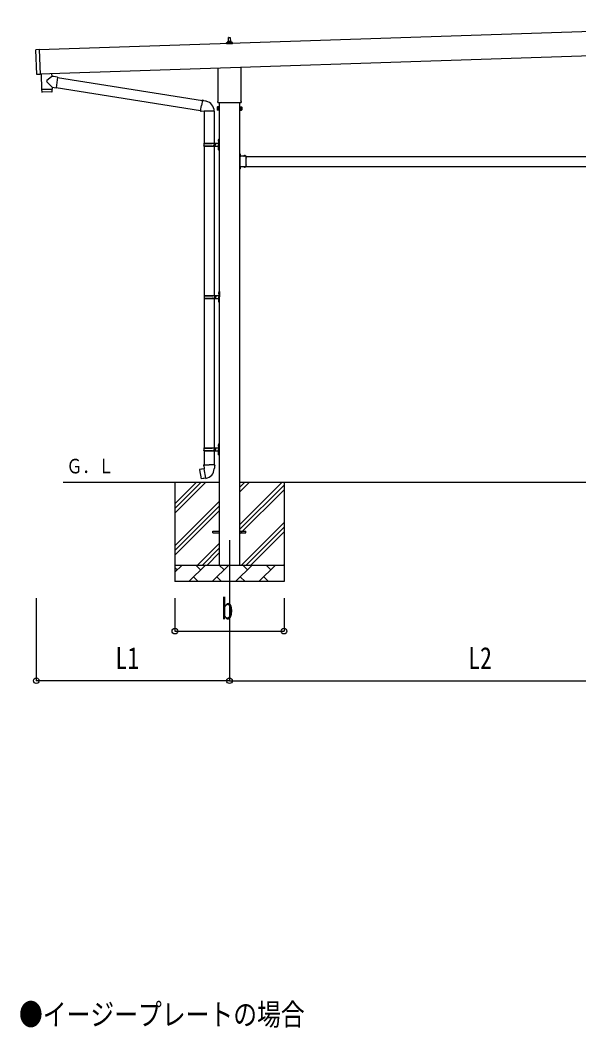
# Model space of a CAD drawing. Units: millimetres, scale not verified. Extents: x -16820 to 16820, y -11880 to 11880.
# Drawn here: x -4651 to -1271, y -5487 to 612 of the extents above; entities that cross this region are included whole.
import ezdxf
from ezdxf.enums import TextEntityAlignment as Align

# ---------------------------------------------------------------- set-up
doc = ezdxf.new("R2010")
doc.units = ezdxf.units.MM
doc.header["$LTSCALE"] = 50
for name, color, linetype in [('0-2_USER1', 3, 'Continuous'), ('0-4_YKK_12', 2, 'Continuous'), ('0-5_YKK_13', 4, 'Continuous'), ('0-6_YKK_A1', 4, 'Continuous'), ('0-7_YKK_D', 6, 'Continuous')]:
    doc.layers.add(name, color=color, linetype=linetype)
doc.styles.add('ＭＳ ゴシック', font='')
doc.styles.get('ＭＳ ゴシック').set_extended_font_data('MS Gothic')

msp = doc.modelspace()

# ---------------------------------------------------------------- linework, layer by layer
at = {"layer": '0-4_YKK_12'}
msp.add_line((-3384.95, -2536.37), (-3384.95, -3036.37), dxfattribs=at)
at = {"layer": '0-5_YKK_13'}
for p, q in [((-3390.95, 482.89), (-3390.22, 506.42)), ((-3389.22, 507.39), (-3380.67, 507.39)), ((-3379.67, 506.42), (-3378.95, 482.89)), ((-4551.15, 283.6), (-4556.08, 431.51)), ((-4536.13, 433.18), (-4555.12, 432.55)), ((-3403.2, 467.39), (-3403.2, 475.11)), ((-3366.7, 467.39), (-3403.2, 467.39)), ((-3402.81, 475.89), (-3367.08, 475.89)), ((-3402.43, 476.08), (-3395.71, 477.71)), ((-3395.33, 477.89), (-3374.56, 477.89)), ((-3394.95, 478.68), (-3394.95, 482.89)), ((-3393.95, 482.89), (-3375.95, 482.89)), ((-3374.95, 478.68), (-3374.95, 482.89)), ((-3367.46, 476.08), (-3374.18, 477.71)), ((-3366.7, 467.39), (-3366.7, 475.11)), ((-3453.25, 123.4), (-3453.25, 322.92)), ((-3316.65, 327.47), (-3316.65, 123.4)), ((-4460.66, 289.2), (-4460.06, 271.01)), ((-4424.46, 265.95), (-4433.42, 202.89)), ((-4424.72, 264.13), (-3548.82, 124.67)), ((-4521.43, 191.23), (-4520.77, 178.19)), ((-4516.97, 192.38), (-4516.92, 191.38)), ((-4457.9, 206.37), (-4489.4, 238.88)), ((-4462, 194.21), (-4461.98, 193.21)), ((-4457.9, 206.37), (-4433.42, 202.89)), ((-4457.9, 206.37), (-4457.5, 194.36)), ((-4433.16, 204.71), (-3559.24, 65.57)), ((-4460.16, 177.26), (-4517.67, 175.34)), ((-3548.5, 126.49), (-3554.03, 95.12)), ((-3548.5, 126.49), (-3547.35, 128.47)), ((-3547.35, 128.47), (-3543.79, 127.84)), ((-3543.79, 127.84), (-3543.38, 125.49)), ((-3528.86, 122.67), (-3527.18, 121.04)), ((-3559.56, 63.75), (-3554.03, 95.12)), ((-3559.56, 63.75), (-3559.16, 61.5)), ((-3559.56, 63.75), (-3554.41, 62.94)), ((-3559.16, 61.5), (-3555.6, 60.87)), ((-3555.6, 60.87), (-3554.41, 62.94)), ((-3554.41, 62.94), (-3539.8, 60.63)), ((-3539.8, 60.63), (-3537.6, 61.61)), ((-3477.3, 61.21), (-3538.48, 61.21)), ((-3537.45, 61.21), (-3537.45, -132.37)), ((-3527.18, 121.04), (-3525.06, 120.59)), ((-3477.45, 61.21), (-3477.45, -132.37)), ((-3458.95, 85.13), (-3458.19, 86.45)), ((-3458.95, 85.13), (-3458.95, 68.13)), ((-3458.95, 68.13), (-3458.19, 66.82)), ((-3451.95, 81.54), (-3458.19, 81.54)), ((-3451.95, 71.72), (-3458.19, 71.72)), ((-3451.95, 66.82), (-3458.19, 66.82)), ((-3454.95, 114.63), (-3454.95, 120.13)), ((-3317.01, 111.13), (-3452.88, 111.13)), ((-3449.45, 67.43), (-3451.95, 67.43)), ((-3320.45, 67.43), (-3317.95, 67.43)), ((-3317.95, 81.54), (-3311.71, 81.54)), ((-3317.95, 71.72), (-3311.71, 71.72)), ((-3317.95, 66.82), (-3311.71, 66.82)), ((-3314.95, 120.13), (-3314.95, 114.63)), ((-3310.95, 85.13), (-3311.71, 86.45)), ((-3310.95, 68.13), (-3311.71, 66.82)), ((-3310.95, 85.13), (-3310.95, 68.13)), ((-3453.75, -115.22), (-3451.7, -116.22)), ((-3452.48, -113.22), (-3451.85, -113.22)), ((-3452.48, -113.22), (-3452.48, -121.52)), ((-3452.48, -121.52), (-3451.85, -121.52)), ((-3451.85, -113.22), (-3451.85, -121.52)), ((-3451.85, -113.22), (-3451.45, -113.62)), ((-3451.85, -121.52), (-3451.45, -121.12)), ((-3451.7, -116.22), (-3451.09, -117.37)), ((-3451.45, -109.37), (-3448.45, -107.87)), ((-3451.45, -109.37), (-3451.45, -141.37)), ((-3451.45, -113.62), (-3451.45, -121.12)), ((-3448.45, -107.87), (-3448.45, -141.37)), ((-3448.45, -107.87), (-3447.45, -107.87)), ((-3447.45, -107.87), (-3447.45, -141.37)), ((-3540.45, -134.37), (-3490.11, -134.37)), ((-3540.45, -148.37), (-3490.11, -148.37)), ((-3539.45, -132.37), (-3453.45, -132.37)), ((-3539.45, -132.37), (-3539.45, -134.37)), ((-3539.45, -150.37), (-3539.45, -148.37)), ((-3539.45, -150.37), (-3453.45, -150.37)), ((-3537.45, -150.37), (-3537.45, -1054.87)), ((-3480.45, -132.37), (-3480.45, -136.87)), ((-3480.45, -136.87), (-3478.45, -136.87)), ((-3480.45, -150.37), (-3480.45, -145.87)), ((-3480.45, -145.87), (-3478.45, -145.87)), ((-3478.45, -136.87), (-3478.45, -141.37)), ((-3478.45, -145.87), (-3478.45, -141.37)), ((-3477.45, -150.37), (-3477.45, -1054.87)), ((-3472.45, -132.37), (-3472.45, -141.37)), ((-3472.45, -136.87), (-3469.45, -136.87)), ((-3472.45, -150.37), (-3472.45, -141.37)), ((-3472.45, -145.87), (-3469.45, -145.87)), ((-3469.45, -136.87), (-3469.45, -141.37)), ((-3469.45, -145.87), (-3469.45, -141.37)), ((-3453.75, -163.22), (-3451.7, -164.22)), ((-3452.48, -161.22), (-3451.85, -161.22)), ((-3452.48, -161.22), (-3452.48, -169.52)), ((-3452.48, -169.52), (-3451.85, -169.52)), ((-3451.85, -161.22), (-3451.85, -169.52)), ((-3451.85, -161.22), (-3451.45, -161.62)), ((-3451.85, -169.52), (-3451.45, -169.12)), ((-3451.7, -164.22), (-3451.09, -165.37)), ((-3451.45, -173.37), (-3451.45, -141.37)), ((-3451.45, -161.62), (-3451.45, -169.12)), ((-3451.45, -173.37), (-3448.45, -174.87)), ((-3448.45, -174.87), (-3448.45, -141.37)), ((-3448.45, -174.87), (-3447.45, -174.87)), ((-3447.45, -174.87), (-3447.45, -141.37)), ((-3320.85, -195.87), (-3322.45, -195.87)), ((-3322.45, -200.37), (-3320.85, -200.37)), ((-3320.85, -201.37), (-3322.45, -201.37)), ((-3316.75, -203.37), (-3322.45, -203.37)), ((-3320.85, -205.37), (-3322.45, -205.37)), ((-3322.45, -206.37), (-3320.85, -206.37)), ((-3320.85, -212.83), (-3320.85, -195.87)), ((-3320.85, -199.33), (-3320.85, -207.4)), ((-3320.85, -202.24), (-3318.19, -200.92)), ((-3320.85, -204.49), (-3318.19, -205.82)), ((-3284.45, -211.27), (-3320.85, -211.27)), ((-3320.45, -212.87), (-3317.45, -212.87)), ((-3320.45, -221.65), (-3320.45, -214.87)), ((-3320.45, -263.65), (-3320.45, -223.08)), ((-3319.99, -198.63), (-3320.15, -198.63)), ((-3319.99, -208.1), (-3320.15, -208.1)), ((-3297.18, -210.41), (-3297.18, -210.57)), ((-3288.41, -211.27), (-3296.48, -211.27)), ((-3293.57, -211.27), (-3294.9, -208.61)), ((-3291.32, -211.27), (-3290, -208.61)), ((-3287.71, -210.41), (-3287.71, -210.57)), ((-3284.45, -221.65), (-3284.45, -211.27)), ((-3284.45, -263.65), (-3284.45, -223.08)), ((-3320.85, -281.37), (-3322.45, -281.37)), ((-3320.85, -285.37), (-3322.45, -285.37)), ((-3320.85, -290.87), (-3322.45, -290.87)), ((-3320.85, -290.87), (-3320.85, -273.91)), ((-3284.45, -275.47), (-3320.85, -275.47)), ((-3320.85, -279.33), (-3320.85, -287.4)), ((-3320.85, -282.24), (-3318.19, -280.92)), ((-3320.85, -284.49), (-3318.19, -285.82)), ((-3320.45, -271.87), (-3320.45, -265.08)), ((-3317.45, -273.87), (-3320.45, -273.87)), ((-3319.99, -278.63), (-3320.15, -278.63)), ((-3319.99, -288.1), (-3320.15, -288.1)), ((-3297.18, -276.33), (-3297.18, -276.17)), ((-3288.41, -275.47), (-3296.48, -275.47)), ((-3293.57, -275.47), (-3294.9, -278.12)), ((-3291.32, -275.47), (-3290, -278.12)), ((-3287.71, -276.33), (-3287.71, -276.17)), ((-3284.45, -275.47), (-3284.45, -265.08)), ((-3449.98, -1035.72), (-3449.35, -1035.72)), ((-3449.98, -1035.72), (-3449.98, -1044.02)), ((-3449.35, -1035.72), (-3449.35, -1044.02)), ((-3449.35, -1035.72), (-3448.95, -1036.12)), ((-3448.95, -1031.87), (-3445.95, -1030.37)), ((-3448.95, -1031.87), (-3448.95, -1063.87)), ((-3448.95, -1036.12), (-3448.95, -1043.62)), ((-3445.95, -1030.37), (-3445.95, -1063.87)), ((-3445.95, -1030.37), (-3444.95, -1030.37)), ((-3444.95, -1030.37), (-3444.95, -1063.87)), ((-3537.95, -1056.87), (-3487.61, -1056.87)), ((-3537.95, -1070.87), (-3487.61, -1070.87)), ((-3537.45, -1072.86), (-3537.45, -1977.37)), ((-3536.95, -1054.87), (-3450.95, -1054.87)), ((-3536.95, -1054.87), (-3536.95, -1056.87)), ((-3536.95, -1072.87), (-3536.95, -1070.87)), ((-3536.95, -1072.87), (-3450.95, -1072.87)), ((-3477.95, -1054.87), (-3477.95, -1059.37)), ((-3477.95, -1059.37), (-3475.95, -1059.37)), ((-3477.95, -1072.87), (-3477.95, -1068.37)), ((-3477.95, -1068.37), (-3475.95, -1068.37)), ((-3477.45, -1072.86), (-3477.45, -1977.37)), ((-3475.95, -1059.37), (-3475.95, -1063.87)), ((-3475.95, -1068.37), (-3475.95, -1063.87)), ((-3469.95, -1054.87), (-3469.95, -1063.87)), ((-3469.95, -1059.37), (-3466.95, -1059.37)), ((-3469.95, -1072.87), (-3469.95, -1063.87)), ((-3469.95, -1068.37), (-3466.95, -1068.37)), ((-3466.95, -1059.37), (-3466.95, -1063.87)), ((-3466.95, -1068.37), (-3466.95, -1063.87)), ((-3451.25, -1037.72), (-3449.2, -1038.72)), ((-3451.25, -1085.72), (-3449.2, -1086.72)), ((-3449.98, -1044.02), (-3449.35, -1044.02)), ((-3449.98, -1083.72), (-3449.35, -1083.72)), ((-3449.98, -1083.72), (-3449.98, -1092.02)), ((-3449.98, -1092.02), (-3449.35, -1092.02)), ((-3449.35, -1044.02), (-3448.95, -1043.62)), ((-3449.35, -1083.72), (-3449.35, -1092.02)), ((-3449.35, -1083.72), (-3448.95, -1084.12)), ((-3449.35, -1092.02), (-3448.95, -1091.62)), ((-3449.2, -1038.72), (-3448.59, -1039.87)), ((-3449.2, -1086.72), (-3448.59, -1087.87)), ((-3448.95, -1095.87), (-3448.95, -1063.87)), ((-3448.95, -1084.12), (-3448.95, -1091.62)), ((-3448.95, -1095.87), (-3445.95, -1097.37)), ((-3445.95, -1097.37), (-3445.95, -1063.87)), ((-3445.95, -1097.37), (-3444.95, -1097.37)), ((-3444.95, -1097.37), (-3444.95, -1063.87)), ((-3540.45, -1979.37), (-3490.11, -1979.37)), ((-3540.45, -1993.37), (-3490.11, -1993.37)), ((-3539.45, -1977.37), (-3453.45, -1977.37)), ((-3539.45, -1977.37), (-3539.45, -1979.37)), ((-3539.45, -1995.37), (-3539.45, -1993.37)), ((-3539.45, -1995.37), (-3453.45, -1995.37)), ((-3537.45, -1995.37), (-3537.45, -2080.29)), ((-3480.45, -1977.37), (-3480.45, -1981.87)), ((-3480.45, -1981.87), (-3478.45, -1981.87)), ((-3480.45, -1995.37), (-3480.45, -1990.87)), ((-3480.45, -1990.87), (-3478.45, -1990.87)), ((-3478.45, -1981.87), (-3478.45, -1986.37)), ((-3478.45, -1990.87), (-3478.45, -1986.37)), ((-3477.45, -1995.37), (-3477.45, -2080.29)), ((-3472.45, -1977.37), (-3472.45, -1986.37)), ((-3472.45, -1981.87), (-3469.45, -1981.87)), ((-3472.45, -1995.37), (-3472.45, -1986.37)), ((-3472.45, -1990.87), (-3469.45, -1990.87)), ((-3469.45, -1981.87), (-3469.45, -1986.37)), ((-3469.45, -1990.87), (-3469.45, -1986.37)), ((-3453.75, -1960.22), (-3451.7, -1961.22)), ((-3453.75, -2008.22), (-3451.7, -2009.22)), ((-3452.48, -1958.22), (-3451.85, -1958.22)), ((-3452.48, -1958.22), (-3452.48, -1966.52)), ((-3452.48, -1966.52), (-3451.85, -1966.52)), ((-3452.48, -2006.22), (-3451.85, -2006.22)), ((-3452.48, -2006.22), (-3452.48, -2014.52)), ((-3451.85, -1958.22), (-3451.85, -1966.52)), ((-3451.85, -1958.22), (-3451.45, -1958.62)), ((-3451.85, -1966.52), (-3451.45, -1966.12)), ((-3451.85, -2006.22), (-3451.85, -2014.52)), ((-3451.85, -2006.22), (-3451.45, -2006.62)), ((-3451.7, -1961.22), (-3451.09, -1962.37)), ((-3451.7, -2009.22), (-3451.09, -2010.37)), ((-3451.45, -1954.37), (-3448.45, -1952.87)), ((-3451.45, -1954.37), (-3451.45, -1986.37)), ((-3451.45, -1958.62), (-3451.45, -1966.12)), ((-3451.45, -2018.37), (-3451.45, -1986.37)), ((-3451.45, -2006.62), (-3451.45, -2014.12)), ((-3448.45, -1952.87), (-3448.45, -1986.37)), ((-3448.45, -1952.87), (-3447.45, -1952.87)), ((-3448.45, -2019.87), (-3448.45, -1986.37)), ((-3447.45, -1952.87), (-3447.45, -1986.37)), ((-3447.45, -2019.87), (-3447.45, -1986.37)), ((-3452.48, -2014.52), (-3451.85, -2014.52)), ((-3451.85, -2014.52), (-3451.45, -2014.12)), ((-3451.45, -2018.37), (-3448.45, -2019.87)), ((-3448.45, -2019.87), (-3447.45, -2019.87)), ((-3565.91, -2108.75), (-3566.72, -2109.92)), ((-3566.72, -2109.92), (-3557.1, -2164.47)), ((-3538.04, -2103.5), (-3565.91, -2108.75)), ((-3553.17, -2106.14), (-3553.38, -2106.39)), ((-3539.3, -2080.29), (-3541.45, -2081.08)), ((-3541.45, -2081.08), (-3541.45, -2084.69)), ((-3541.45, -2084.69), (-3539.21, -2085.51)), ((-3539.3, -2080.29), (-3507.45, -2080.29)), ((-3539.3, -2080.29), (-3539.21, -2085.51)), ((-3539.21, -2085.51), (-3538.95, -2100.29)), ((-3538.95, -2100.29), (-3537.6, -2102.29)), ((-3527.68, -2160.79), (-3537.82, -2103.32)), ((-3537.79, -2102.5), (-3537.79, -2103.2)), ((-3537.6, -2102.29), (-3537.63, -2102.3)), ((-3475.6, -2080.29), (-3507.45, -2080.29)), ((-3477.26, -2102.24), (-3477.33, -2104.4)), ((-3475.95, -2100.29), (-3477.26, -2102.24)), ((-3473.45, -2084.69), (-3475.69, -2085.51)), ((-3475.6, -2080.29), (-3473.45, -2081.08)), ((-3473.45, -2081.08), (-3473.45, -2084.69)), ((-3543.07, -2163.39), (-3543.35, -2163.23)), ((-3527.38, -2161.56), (-3527.62, -2160.89)), ((-3484.95, -2481.87), (-3447.45, -2481.87)), ((-3484.95, -2490.87), (-3484.95, -2481.87)), ((-3484.95, -2490.87), (-3447.45, -2490.87)), ((-3322.45, -2481.87), (-3284.95, -2481.87)), ((-3322.45, -2490.87), (-3284.95, -2490.87)), ((-3284.95, -2490.87), (-3284.95, -2481.87))]:
    msp.add_line(p, q, dxfattribs=at)
for points in [[(-4536.13, 433.18), (-4531.13, 283.26), (-4550.12, 282.63)], [(-4524.63, 287.06), (-4521.47, 192.23), (-4457.5, 194.36)], [(-4460.06, 271.01), (-4462.15, 269.24), (-4489.36, 246.21)], [(-4424.46, 265.95), (-4450.37, 269.64), (-4460.06, 271.01)], [(-4457.26, 180.31), (-4457.47, 193.36), (-4521.43, 191.23)], [(-3548.5, 126.49), (-3543.38, 125.49), (-3528.86, 122.67)], [(-3451.95, 66.82), (-3451.95, 86.45), (-3458.19, 86.45)], [(-3451.95, 67.43), (-3451.95, 85.83), (-3449.45, 85.83)], [(-3317.95, 67.43), (-3317.95, 85.83), (-3320.45, 85.83)], [(-3317.95, 66.82), (-3317.95, 86.45), (-3311.71, 86.45)], [(-3453.75, -119.52), (-3451.7, -118.52), (-3451.09, -117.37)], [(-3453.75, -167.52), (-3451.7, -166.52), (-3451.09, -165.37)], [(-3322.45, -210.87), (-3322.45, -204.87), (-3322.45, -201.87), (-3322.45, -195.87)], [(-3320.45, -214.87), (-3317.45, -214.87), (-3317.45, -211.27)], [(-3322.45, -290.87), (-3322.45, -284.87), (-3322.45, -281.87), (-3322.45, -275.87)], [(-3320.45, -271.87), (-3317.45, -271.87), (-3317.45, -275.47)], [(-3451.25, -1042.02), (-3449.2, -1041.02), (-3448.59, -1039.87)], [(-3451.25, -1090.02), (-3449.2, -1089.02), (-3448.59, -1087.87)], [(-3453.75, -1964.52), (-3451.7, -1963.52), (-3451.09, -1962.37)], [(-3453.75, -2012.52), (-3451.7, -2011.52), (-3451.09, -2010.37)], [(-3550.92, -2105.92), (-3551.2, -2105.77), (-3553.17, -2106.14)], [(-3475.6, -2080.29), (-3475.69, -2085.51), (-3475.95, -2100.29)], [(-3527.95, -2160.7), (-3555.94, -2165.3), (-3557.1, -2164.47)], [(-3540.89, -2162.82), (-3541.1, -2163.06), (-3543.07, -2163.39)]]:
    msp.add_lwpolyline(points, dxfattribs=at)
for points in [[(-3449.45, 66.13), (-3449.45, 87.13), (-3447.45, 87.13), (-3447.45, 66.13)], [(-3320.45, 66.13), (-3320.45, 87.13), (-3322.45, 87.13), (-3322.45, 66.13)]]:
    msp.add_lwpolyline(points, close=True, dxfattribs=at)
for centre, radius, start, end in [((-3389.22, 506.39), 1, 90, 178.60509), ((-3380.67, 506.39), 1, 1.39491, 90), ((-4555.08, 431.55), 1, 91.90915, 181.90915), ((-3402.2, 475.11), 1, 103.62699, 180), ((-3395.95, 478.68), 1, 283.62699, 0), ((-3390.86, 482.26), 4.13, 90, 171.17633), ((-3393.95, 481.89), 1, 90, 180), ((-3381.61, 482.89), 4.83, 133.60282, 180), ((-3388.28, 482.89), 4.83, 0, 46.39718), ((-3379.03, 482.26), 4.13, 8.82367, 90), ((-3375.95, 481.89), 1, 0, 90), ((-3373.95, 478.68), 1, 180, 256.37301), ((-3367.7, 475.11), 1, 0, 76.37301), ((-4550.15, 283.63), 1, 181.90915, 271.90915), ((-4485.98, 242.53), 5, 132.56466, 226.88314), ((-4517.77, 178.34), 3, 182.90915, 271.95747), ((-4460.26, 180.26), 3, 271.90915, 0.90915), ((-3450.95, 120.13), 4, 125.09963, 180), ((-3318.95, 120.13), 4, 0, 54.90037), ((-3537.6, 61.61), 60.3, 359.62495, 78), ((-3442.71, 76.63), 16.24, 162.41205, 197.58795), ((-3454.6, 83.99), 4.34, 145.61575, 214.38425), ((-3454.6, 69.27), 4.34, 145.61575, 214.38425), ((-3450.95, 114.63), 4, 180, 194.47751), ((-3450.95, 114.63), 4, 194.47751, 241.04498), ((-3318.95, 114.63), 4, 298.95502, 345.52249), ((-3318.95, 114.63), 4, 345.52249, 0), ((-3327.19, 76.63), 16.24, 342.41205, 17.58795), ((-3315.29, 83.99), 4.34, 325.61575, 34.38425), ((-3315.29, 69.27), 4.34, 325.61575, 34.38425), ((-3448.15, -117.37), 6, 136.21765, 223.78235), ((-3491.7, -141.37), 49.25, 171.82876, 180.00002), ((-3491.7, -141.37), 49.25, 180.00002, 188.17127), ((-3490.11, -132.37), 2, 270, 359.99998), ((-3490.11, -150.37), 2, 0.00005, 90.00004), ((-3448.15, -165.37), 6, 136.21765, 223.78235), ((-3453.45, -130.37), 2, 270, 359.99998), ((-3453.45, -152.37), 2, 0.00005, 90.00004), ((-3320.45, -210.87), 2, 180, 270), ((-3320.15, -199.33), 0.7, 90, 180), ((-3320.15, -207.4), 0.7, 180, 270), ((-3321.15, -222.37), 1, 314.427, 45.573), ((-3319.99, -199.49), 0.862, 39.12355, 90), ((-3319.99, -207.24), 0.862, 270, 320.87645), ((-3324.75, -203.37), 7, 0, 39.12355), ((-3324.75, -203.37), 7, 320.87645, 0), ((-3296.32, -210.41), 0.862, 129.12355, 180), ((-3296.48, -210.57), 0.7, 180, 270), ((-3292.45, -215.17), 7, 90, 129.12355), ((-3292.45, -215.17), 7, 50.87645, 90), ((-3288.41, -210.57), 0.7, 270, 0), ((-3288.57, -210.41), 0.862, 0, 50.87645), ((-3283.75, -222.37), 1, 134.427, 225.573), ((-3320.45, -275.87), 2, 90, 180), ((-3320.15, -279.33), 0.7, 90, 180), ((-3320.15, -287.4), 0.7, 180, 270), ((-3321.15, -264.37), 1, 314.427, 45.573), ((-3319.99, -279.49), 0.862, 39.12355, 90), ((-3319.99, -287.24), 0.862, 270, 320.87645), ((-3324.75, -283.37), 7, 0, 39.12355), ((-3324.75, -283.37), 7, 320.87645, 0), ((-3296.48, -276.17), 0.7, 90, 180), ((-3296.32, -276.33), 0.862, 180, 230.87645), ((-3292.45, -271.57), 7, 230.87645, 270), ((-3292.45, -271.57), 7, 270, 309.12355), ((-3288.41, -276.17), 0.7, 0, 90), ((-3288.57, -276.33), 0.862, 309.12355, 0), ((-3283.75, -264.37), 1, 134.427, 225.573), ((-3445.65, -1039.87), 6, 136.21765, 223.78235), ((-3489.2, -1063.87), 49.25, 171.82876, 180.00002), ((-3489.2, -1063.87), 49.25, 180.00002, 188.17127), ((-3487.61, -1054.87), 2, 270, 359.99998), ((-3487.61, -1072.87), 2, 0.00005, 90.00004), ((-3445.65, -1087.87), 6, 136.21765, 223.78235), ((-3450.95, -1052.87), 2, 270, 359.99998), ((-3450.95, -1074.87), 2, 0.00005, 90.00004), ((-3491.7, -1986.37), 49.25, 171.82876, 180.00002), ((-3491.7, -1986.37), 49.25, 180.00002, 188.17127), ((-3490.11, -1977.37), 2, 270, 359.99998), ((-3490.11, -1995.37), 2, 0.00005, 90.00004), ((-3448.15, -1962.37), 6, 136.21765, 223.78235), ((-3448.15, -2010.37), 6, 136.21765, 223.78235), ((-3453.45, -1975.37), 2, 270, 359.99998), ((-3453.45, -1997.37), 2, 0.00005, 90.00004), ((-3538.09, -2103.2), 0.3, 280.66842, 0), ((-3537.59, -2102.5), 0.2, 100, 180), ((-3537.6, -2102.29), 60.3, 279.96938, 358), ((-3527.9, -2161), 0.3, 20, 99.33158), ((-3527.19, -2161.49), 0.2, 200, 279.96938)]:
    msp.add_arc(centre, radius, start, end, dxfattribs=at)
at = {"layer": '0-6_YKK_A1'}
for p, q in [((855.92, 611.6), (-4536.09, 431.9)), ((-4531.26, 286.98), (860.75, 466.72)), ((-3447.45, 111.13), (-3447.45, -2686.37)), ((-3322.45, -2686.37), (-3322.45, 111.13)), ((-3284.45, -213.37), (-385.45, -213.37)), ((-3317.45, -273.37), (-3321.95, -273.37)), ((-3284.45, -273.37), (-385.45, -273.37)), ((-3447.45, -2186.37), (-4391.61, -2186.37)), ((-3714.95, -2186.37), (-3714.95, -2786.37)), ((-3714.95, -2371.42), (-3529.9, -2186.37)), ((-3714.95, -2343.13), (-3558.18, -2186.37)), ((-3714.95, -2314.85), (-3586.47, -2186.37)), ((-347.45, -2186.37), (-3322.45, -2186.37)), ((-3322.45, -2441.47), (-3067.35, -2186.37)), ((-3322.45, -2243.48), (-3265.34, -2186.37)), ((-3322.45, -2215.19), (-3293.62, -2186.37)), ((-3054.95, -2186.37), (-3054.95, -2786.37)), ((-3322.45, -2469.75), (-3054.95, -2202.25)), ((-3322.45, -2498.04), (-3054.95, -2230.54)), ((-3714.95, -2569.41), (-3447.45, -2301.91)), ((-3714.95, -2597.69), (-3447.45, -2330.19)), ((-3714.95, -2625.98), (-3447.45, -2358.48)), ((-3312.79, -2686.37), (-3054.95, -2428.52)), ((-3284.51, -2686.37), (-3054.95, -2456.81)), ((-3256.22, -2686.37), (-3054.95, -2485.09)), ((-3577.35, -2686.37), (-3447.45, -2556.47)), ((-3549.06, -2686.37), (-3447.45, -2584.75)), ((-3520.78, -2686.37), (-3447.45, -2613.04)), ((-3058.23, -2686.37), (-3054.95, -2683.08)), ((-3714.95, -2686.37), (-3054.95, -2686.37)), ((-3714.95, -2729.26), (-3672.05, -2686.37)), ((-3700.61, -2714.92), (-3714.95, -2700.58)), ((-3630.63, -2786.37), (-3530.63, -2686.37)), ((-3559.19, -2714.92), (-3587.74, -2686.37)), ((-3489.21, -2786.37), (-3389.21, -2686.37)), ((-3417.76, -2714.92), (-3446.32, -2686.37)), ((-3347.79, -2786.37), (-3247.79, -2686.37)), ((-3276.34, -2714.92), (-3304.9, -2686.37)), ((-3206.37, -2786.37), (-3106.37, -2686.37)), ((-3134.92, -2714.92), (-3163.48, -2686.37)), ((-3054.95, -2786.37), (-3714.95, -2786.37)), ((-3602.08, -2757.81), (-3573.53, -2786.37)), ((-3460.66, -2757.81), (-3432.1, -2786.37)), ((-3319.24, -2757.81), (-3290.68, -2786.37)), ((-3177.81, -2757.81), (-3149.26, -2786.37))]:
    msp.add_line(p, q, dxfattribs=at)
msp.add_lwpolyline([(-3317.45, -213.37), (-3321.95, -213.37), (-3321.95, -273.37)], dxfattribs=at)
at = {"layer": '0-7_YKK_D'}
for p, q in [((-4553.55, -2886.37), (-4553.55, -3387.37)), ((-3714.95, -2886.37), (-3714.95, -3087.37)), ((-3384.95, -2886.37), (-3384.95, -3387.37)), ((-3384.95, -2886.37), (-3384.95, -3387.37)), ((-3054.95, -2886.37), (-3054.95, -3087.37)), ((-3714.95, -3086.37), (-3054.95, -3086.37)), ((-3384.95, -3386.37), (-4553.55, -3386.37)), ((-3384.95, -3386.37), (-284.95, -3386.37))]:
    msp.add_line(p, q, dxfattribs=at)
for centre in [(-3714.95, -3086.37), (-3054.95, -3086.37), (-4553.55, -3386.37), (-3384.95, -3386.37), (-3384.95, -3386.37)]:
    msp.add_circle(centre, 17, dxfattribs=at)

# ---------------------------------------------------------------- texts
at = {"layer": '0-2_USER1', "style": 'ＭＳ ゴシック', "width": 0.8}
msp.add_text('●イージープレートの場合', height=132, dxfattribs=at).set_placement((-4658.47, -5511.9), align=Align.BOTTOM_LEFT)
at = {"layer": '0-6_YKK_A1', "style": 'ＭＳ ゴシック', "width": 0.8}
msp.add_text('Ｇ．Ｌ', height=87.98, dxfattribs=at).set_placement((-4371.06, -2157.92), align=Align.BOTTOM_LEFT)
at = {"layer": '0-7_YKK_D', "style": 'ＭＳ ゴシック', "width": 0.8}
for s, p in [('b', (-3432.95, -3054.37)), ('L1', (-4074.85, -3354.37)), ('L2', (-1940.55, -3354.37))]:
    msp.add_text(s, height=132, dxfattribs=at).set_placement(p, align=Align.BOTTOM_LEFT)

doc.saveas('drawing.dxf')
